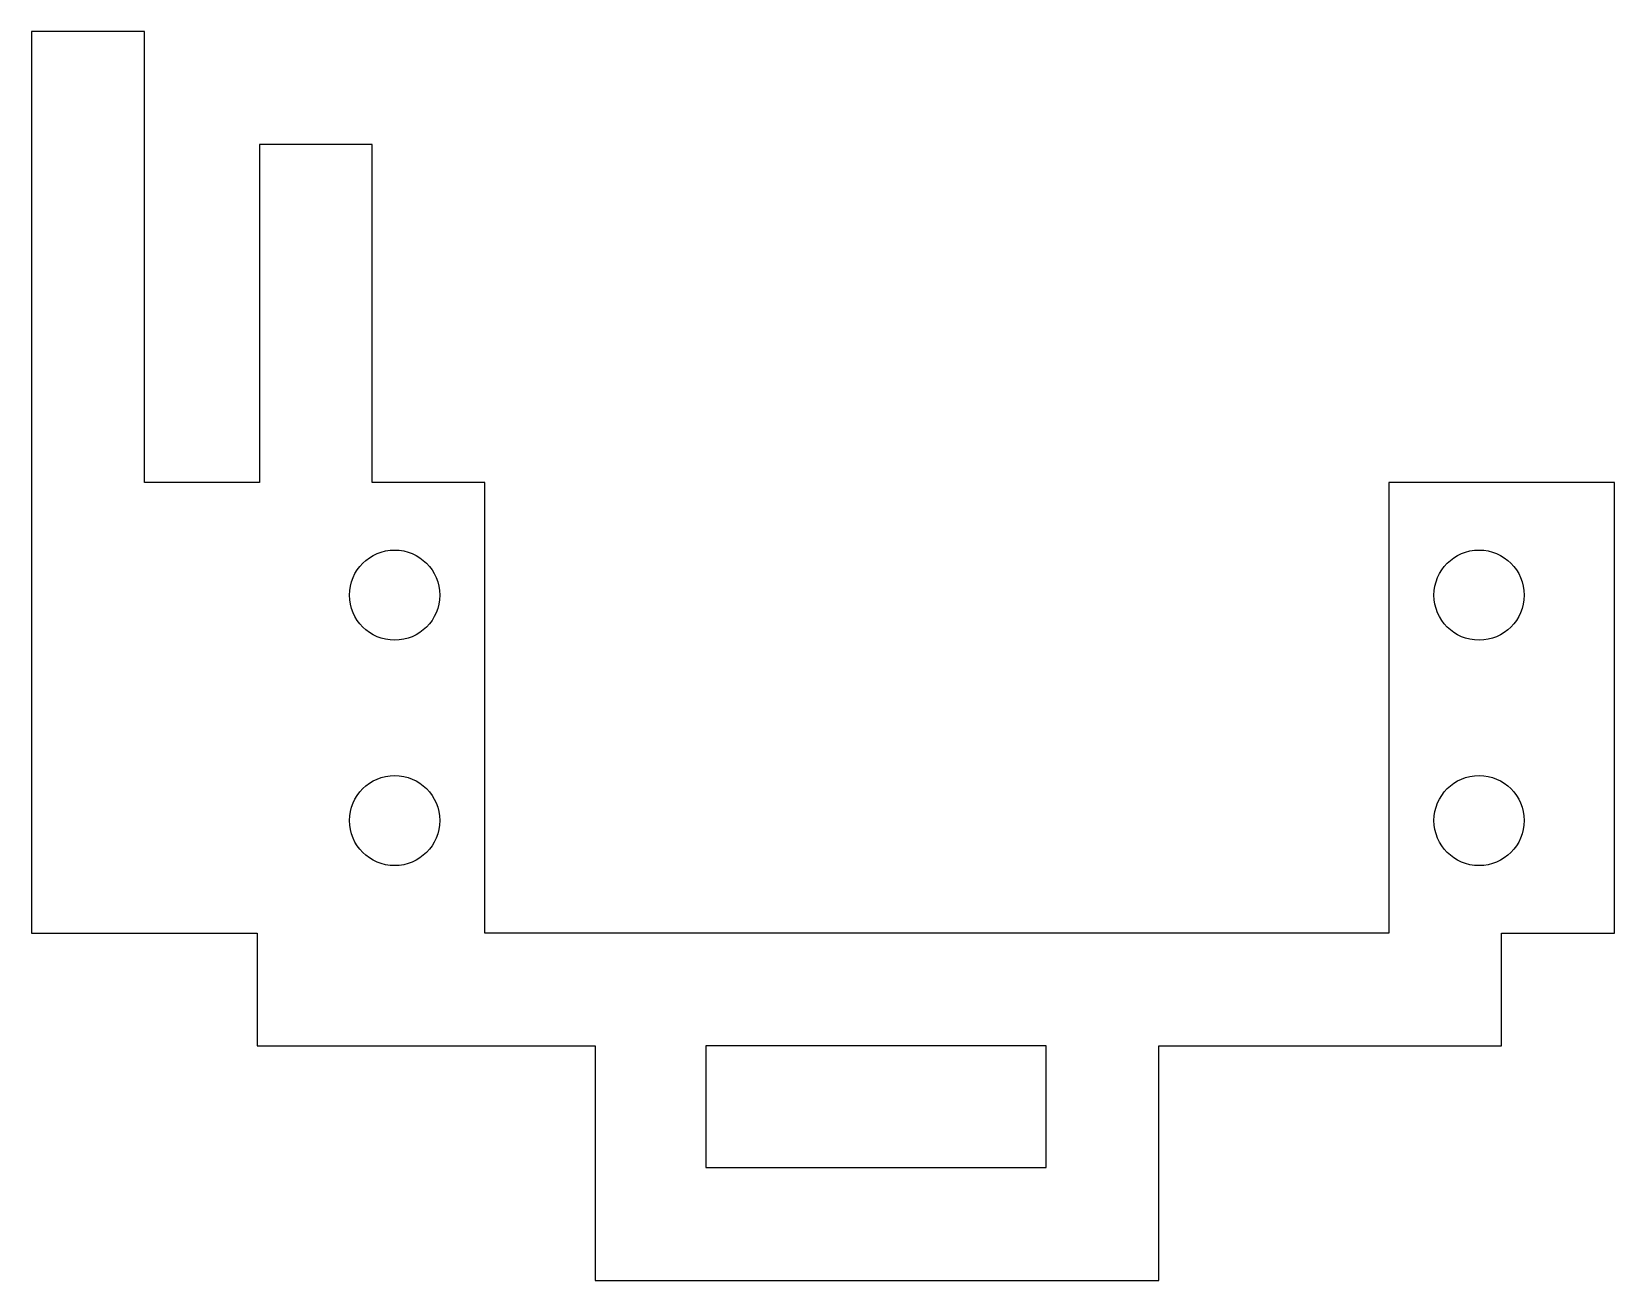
# Model space of a CAD drawing. Header units: millimetres. Extents: x -70.2 to 0, y -35.4 to 20.
import ezdxf

# ---------------------------------------------------------------- set-up
doc = ezdxf.new("R2010")
doc.units = ezdxf.units.MM

msp = doc.modelspace()

# ---------------------------------------------------------------- linework, layer by layer
at = {"color": 7, "linetype": 'Continuous', "lineweight": 25}
for p, q in [((-70.2, 20), (-70.2, -20)), ((-65.2, 20), (-70.2, 20)), ((-65.2, 0), (-65.2, 20)), ((-60.1, 15), (-60.1, 0)), ((-55.1, 15), (-60.1, 15)), ((-55.1, 0), (-55.1, 15)), ((-60.1, 0), (-65.2, 0)), ((-50.1, 0), (-55.1, 0)), ((-50.1, -20), (-50.1, 0)), ((-10, 0), (-10, -20)), ((0, 0), (-10, 0)), ((0, -20), (0, 0)), ((-70.2, -20), (-60.2, -20)), ((-60.2, -20), (-60.2, -25)), ((-10, -20), (-50.1, -20)), ((-5, -20), (0, -20)), ((-5, -25), (-5, -20)), ((-60.2, -25), (-45.2, -25)), ((-45.2, -25), (-45.2, -35.4)), ((-25.2, -25), (-40.3, -25)), ((-40.3, -25), (-40.3, -30.4)), ((-25.2, -30.4), (-25.2, -25)), ((-20.2, -25), (-5, -25)), ((-20.2, -35.4), (-20.2, -25)), ((-40.3, -30.4), (-25.2, -30.4)), ((-45.2, -35.4), (-20.2, -35.4))]:
    msp.add_line(p, q, dxfattribs=at)
for centre in [(-54.1, -5), (-6, -5), (-54.1, -15), (-6, -15)]:
    msp.add_circle(centre, 2, dxfattribs=at)

doc.saveas('drawing.dxf')
